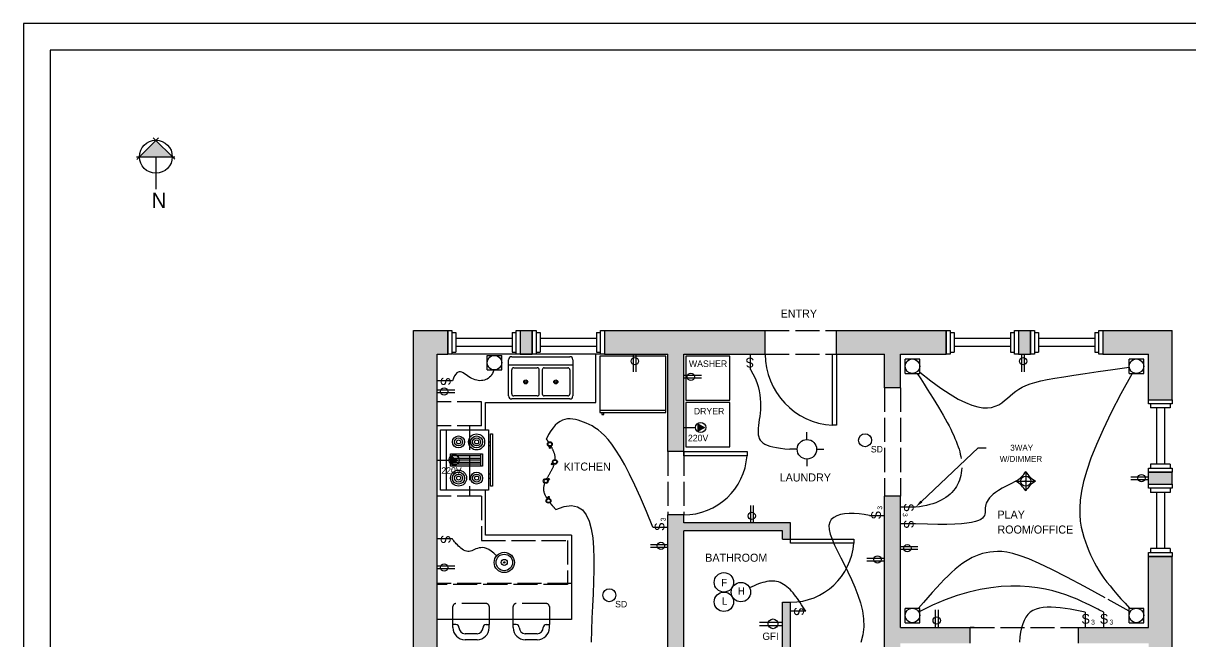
# Model space of a CAD drawing. Extents: x 4717 to 7702, y 2182 to 2878.
# Drawn here: x 6784 to 7365, y 2486 to 2794 of the extents above; entities that cross this region are included whole.
import ezdxf

# ---------------------------------------------------------------- set-up
doc = ezdxf.new("R2010")
doc.units = 0
doc.linetypes.add('ACAD_ISO02W100', pattern=[15, 12, -3])
doc.layers.get('0').update_dxf_attribs({"linetype": 'CONTINUOUS'})
for name, color, linetype in [('APPLIANCE', 252, 'CONTINUOUS'), ('DOOR_AND_WINDOW', 251, 'CONTINUOUS'), ('ELECTRICAL', 251, 'CONTINUOUS'), ('FIXTURES', 251, 'CONTINUOUS'), ('HATCH', 8, 'CONTINUOUS'), ('HIDDEN', 7, 'ACAD_ISO02W100'), ('TEXT', 7, 'CONTINUOUS'), ('TEXT_AND_DIM', 7, 'CONTINUOUS'), ('WALL', 7, 'CONTINUOUS')]:
    doc.layers.add(name, color=color, linetype=linetype)

# ---------------------------------------------------------------- blocks, each defined once
blk = doc.blocks.new('*U83')
at = {"layer": 'HATCH', "color": 9, "linetype": 'CONTINUOUS'}
for points in [[(6978.33, 2378.88), (6978.33, 2641.33), (6990.14, 2378.88)], [(6990.14, 2378.88), (6978.33, 2641.33), (6990.14, 2641.33)], [(6990.14, 2629.52), (6990.14, 2641.33), (6995.49, 2629.52)], [(6995.49, 2629.52), (6990.14, 2641.33), (6995.49, 2641.33)], [(7031.49, 2629.52), (7031.49, 2641.33), (7032.14, 2629.52)], [(7032.14, 2629.52), (7031.49, 2641.33), (7032.14, 2641.33)], [(7032.14, 2629.52), (7032.14, 2641.33), (7037.49, 2629.52)], [(7037.49, 2629.52), (7032.14, 2641.33), (7037.49, 2641.33)], [(7073.49, 2629.52), (7073.49, 2641.33), (7105.1, 2629.52)], [(7105.1, 2629.52), (7073.49, 2641.33), (7105.1, 2641.33)], [(7105.1, 2580.96), (7105.1, 2641.33), (7112.98, 2580.96)], [(7112.98, 2580.96), (7105.1, 2641.33), (7112.98, 2641.33)], [(7112.98, 2629.52), (7112.98, 2641.33), (7145.26, 2629.52)], [(7145.26, 2629.52), (7112.98, 2641.33), (7145.26, 2641.33)], [(7145.26, 2629.52), (7145.26, 2641.33), (7153.55, 2629.52)], [(7153.55, 2629.52), (7145.26, 2641.33), (7153.55, 2641.33)], [(7188.98, 2629.52), (7188.98, 2641.33), (7212.98, 2629.52)], [(7212.98, 2629.52), (7188.98, 2641.33), (7212.98, 2641.33)], [(7212.98, 2612.82), (7212.98, 2641.33), (7220.85, 2612.82)], [(7220.85, 2612.82), (7212.98, 2641.33), (7220.85, 2641.33)], [(7220.85, 2629.52), (7220.85, 2641.33), (7243.66, 2629.52)], [(7243.66, 2629.52), (7220.85, 2641.33), (7243.66, 2641.33)], [(7279.66, 2629.52), (7279.66, 2641.33), (7285.66, 2629.52)], [(7285.66, 2629.52), (7279.66, 2641.33), (7285.66, 2641.33)], [(7321.66, 2629.52), (7321.66, 2641.33), (7338.47, 2629.52)], [(7338.47, 2629.52), (7321.66, 2641.33), (7338.47, 2641.33)], [(7338.47, 2629.52), (7338.47, 2641.33), (7344.47, 2629.52)], [(7344.47, 2629.52), (7338.47, 2641.33), (7344.47, 2641.33)], [(7344.47, 2606.71), (7344.47, 2641.33), (7356.29, 2606.71)], [(7356.29, 2606.71), (7344.47, 2641.33), (7356.29, 2641.33)], [(7344.47, 2564.71), (7344.47, 2570.71), (7356.29, 2564.71)], [(7356.29, 2564.71), (7344.47, 2570.71), (7356.29, 2570.71)], [(7212.98, 2382.67), (7212.98, 2558.82), (7220.85, 2382.67)], [(7220.85, 2382.67), (7212.98, 2558.82), (7220.85, 2558.82)], [(7105.1, 2382.67), (7105.1, 2549.47), (7112.98, 2382.67)], [(7112.98, 2382.67), (7105.1, 2549.47), (7112.98, 2549.47)], [(7112.98, 2541.47), (7112.98, 2545.47), (7145.26, 2541.47)], [(7145.26, 2541.47), (7112.98, 2545.47), (7145.26, 2545.47)], [(7145.26, 2541.47), (7145.26, 2545.47), (7153.55, 2541.47)], [(7153.55, 2541.47), (7145.26, 2545.47), (7153.55, 2545.47)], [(7153.55, 2541.47), (7153.55, 2545.47), (7162.13, 2541.47)], [(7162.13, 2541.47), (7153.55, 2545.47), (7162.13, 2545.47)], [(7162.13, 2537.47), (7162.13, 2545.47), (7166.13, 2537.47)], [(7166.13, 2537.47), (7162.13, 2545.47), (7166.13, 2545.47)], [(7344.47, 2336.88), (7344.47, 2528.71), (7356.29, 2336.88)], [(7356.29, 2336.88), (7344.47, 2528.71), (7356.29, 2528.71)], [(7162.13, 2476.18), (7162.13, 2505.97), (7166.13, 2476.18)], [(7166.13, 2476.18), (7162.13, 2505.97), (7166.13, 2505.97)], [(7220.85, 2485.54), (7220.85, 2493.42), (7243.66, 2485.54)], [(7243.66, 2485.54), (7220.85, 2493.42), (7243.66, 2493.42)], [(7243.66, 2485.54), (7243.66, 2493.42), (7255.7, 2485.54)], [(7255.7, 2485.54), (7243.66, 2493.42), (7255.7, 2493.42)], [(7309.63, 2485.54), (7309.63, 2493.42), (7321.66, 2485.54)], [(7321.66, 2485.54), (7309.63, 2493.42), (7321.66, 2493.42)], [(7321.66, 2485.54), (7321.66, 2493.42), (7338.47, 2485.54)], [(7338.47, 2485.54), (7321.66, 2493.42), (7338.47, 2493.42)], [(7338.47, 2485.54), (7338.47, 2493.42), (7344.47, 2485.54)], [(7344.47, 2485.54), (7338.47, 2493.42), (7344.47, 2493.42)], [(7112.98, 2476.18), (7112.98, 2480.18), (7145.26, 2476.18)], [(7145.26, 2476.18), (7112.98, 2480.18), (7145.26, 2480.18)], [(7145.26, 2476.18), (7145.26, 2480.18), (7153.55, 2476.18)], [(7153.55, 2476.18), (7145.26, 2480.18), (7153.55, 2480.18)], [(7153.55, 2476.18), (7153.55, 2480.18), (7162.13, 2476.18)], [(7162.13, 2476.18), (7153.55, 2480.18), (7162.13, 2480.18)], [(6978.33, 2336.88), (6978.33, 2342.88), (6990.14, 2336.88)], [(6990.14, 2336.88), (6978.33, 2342.88), (6990.14, 2342.88)], [(7105.1, 2283.07), (7105.1, 2310.63), (7112.98, 2283.07)], [(7112.98, 2283.07), (7105.1, 2310.63), (7112.98, 2310.63)], [(7212.98, 2283.07), (7212.98, 2310.63), (7220.85, 2283.07)], [(7220.85, 2283.07), (7212.98, 2310.63), (7220.85, 2310.63)], [(6978.33, 2283.07), (6978.33, 2300.88), (6990.14, 2283.07)], [(6990.14, 2283.07), (6978.33, 2300.88), (6990.14, 2300.88)], [(7344.47, 2283.07), (7344.47, 2300.88), (7356.29, 2283.07)], [(7356.29, 2283.07), (7344.47, 2300.88), (7356.29, 2300.88)], [(6990.14, 2283.07), (6990.14, 2294.88), (6995.49, 2283.07)], [(6995.49, 2283.07), (6990.14, 2294.88), (6995.49, 2294.88)], [(6995.49, 2283.07), (6995.49, 2294.88), (6996.14, 2283.07)], [(6996.14, 2283.07), (6995.49, 2294.88), (6996.14, 2294.88)], [(7032.14, 2283.07), (7032.14, 2294.88), (7037.49, 2283.07)], [(7037.49, 2283.07), (7032.14, 2294.88), (7037.49, 2294.88)], [(7037.49, 2283.07), (7037.49, 2294.88), (7073.49, 2283.07)], [(7073.49, 2283.07), (7037.49, 2294.88), (7073.49, 2294.88)], [(7073.49, 2283.07), (7073.49, 2294.88), (7105.1, 2283.07)], [(7105.1, 2283.07), (7073.49, 2294.88), (7105.1, 2294.88)], [(7112.98, 2283.07), (7112.98, 2294.88), (7145.26, 2283.07)], [(7145.26, 2283.07), (7112.98, 2294.88), (7145.26, 2294.88)], [(7180.7, 2283.07), (7180.7, 2294.88), (7188.98, 2283.07)], [(7188.98, 2283.07), (7180.7, 2294.88), (7188.98, 2294.88)], [(7188.98, 2283.07), (7188.98, 2294.88), (7212.98, 2283.07)], [(7212.98, 2283.07), (7188.98, 2294.88), (7212.98, 2294.88)], [(7220.85, 2283.07), (7220.85, 2294.88), (7243.66, 2283.07)], [(7243.66, 2283.07), (7220.85, 2294.88), (7243.66, 2294.88)], [(7243.66, 2283.07), (7243.66, 2294.88), (7255.7, 2283.07)], [(7255.7, 2283.07), (7243.66, 2294.88), (7255.7, 2294.88)], [(7255.7, 2283.07), (7255.7, 2294.88), (7260.47, 2283.07)], [(7260.47, 2283.07), (7255.7, 2294.88), (7260.47, 2294.88)], [(7296.47, 2283.07), (7296.47, 2294.88), (7302.47, 2283.07)], [(7302.47, 2283.07), (7296.47, 2294.88), (7302.47, 2294.88)], [(7338.47, 2283.07), (7338.47, 2294.88), (7344.47, 2283.07)], [(7344.47, 2283.07), (7338.47, 2294.88), (7344.47, 2294.88)]]:
    blk.add_solid(points, dxfattribs=at)
blk = doc.blocks.new('*X84')
at = {"layer": 'TEXT_AND_DIM', "linetype": 'CONTINUOUS'}
for s, p in [('PLAY', (7269.21, 2547.62)), ('ROOM/OFFICE', (7269.21, 2540.19))]:
    blk.add_text(s, height=4, dxfattribs=at).set_placement(p)
blk = doc.blocks.new('*U85')
at = {"layer": 'TEXT_AND_DIM', "linetype": 'CONTINUOUS'}
for points in [[(6850, 2727.83), (6841.8, 2727.83), (6850, 2736.03)], [(6850, 2727.83), (6850, 2736.03), (6858.19, 2727.83)]]:
    blk.add_solid(points, dxfattribs=at)
blk = doc.blocks.new('*U94')
at = {"layer": 'TEXT', "linetype": 'CONTINUOUS'}
blk.add_solid([(7120.2, 2591.38), (7120.2, 2594.62), (7123.34, 2593)], dxfattribs=at)
blk = doc.blocks.new('*U95')
at = {"layer": 'TEXT', "linetype": 'CONTINUOUS'}
blk.add_solid([(6997.37, 2575.19), (6997.37, 2578.43), (7000.51, 2576.81)], dxfattribs=at)
blk = doc.blocks.new('*X140')
at = {"layer": 'TEXT_AND_DIM', "linetype": 'CONTINUOUS'}
for s, p in [('3WAY', (7275.62, 2581.44)), ('W/DIMMER', (7270.33, 2575.86))]:
    blk.add_text(s, height=3, dxfattribs=at).set_placement(p)
blk = doc.blocks.new('*X96')
at = {"layer": 'TEXT_AND_DIM', "linetype": 'BYBLOCK'}
for p, q in [((7231.32, 2556.11), (7259.55, 2582.9)), ((7259.55, 2582.9), (7263.55, 2582.9))]:
    blk.add_line(p, q, dxfattribs=at)
at = {"layer": 'TEXT_AND_DIM'}
blk.add_solid([(7231.78, 2555.62), (7228.42, 2553.35), (7230.87, 2556.59)], dxfattribs=at)
blk.add_blockref('*X140', (0, 0), dxfattribs=at)

msp = doc.modelspace()

# ---------------------------------------------------------------- linework, layer by layer
for p, q in [((7701.624, 2794.246), (6783.991, 2794.246)), ((6783.991, 2794.246), (6783.991, 2182.491)), ((7688.325, 2780.947), (6797.29, 2780.947)), ((6797.29, 2780.947), (6797.29, 2195.79))]:
    msp.add_line(p, q)
at = {"layer": 'APPLIANCE'}
for p, q in [((7025.742, 2624.23), (7057.742, 2624.23)), ((7040.992, 2609.73), (7040.992, 2621.73)), ((7042.492, 2621.73), (7042.492, 2609.73)), ((7104.105, 2601.524), (7071.105, 2601.524)), ((7072.105, 2600.524), (7072.105, 2599.524)), ((7072.105, 2599.524), (7073.105, 2599.524)), ((7073.105, 2599.524), (7073.105, 2600.524)), ((6994.773, 2561.811), (6994.773, 2591.811)), ((7174.307, 2586.995), (7174.307, 2590.601)), ((7015.773, 2585.811), (7016.773, 2585.811)), ((7016.773, 2583.811), (7015.773, 2583.811)), ((7169.462, 2582.15), (7165.855, 2582.15)), ((7179.152, 2582.15), (7182.758, 2582.15)), ((6997.773, 2573.811), (6997.773, 2579.811)), ((7011.773, 2578.811), (6997.773, 2578.811)), ((6997.773, 2577.811), (7011.773, 2577.811)), ((7011.773, 2576.811), (6997.773, 2576.811)), ((7011.773, 2579.811), (7011.773, 2573.811)), ((7174.307, 2577.305), (7174.307, 2573.699)), ((6997.773, 2575.811), (7011.773, 2575.811)), ((7011.773, 2574.811), (6997.773, 2574.811)), ((7016.773, 2569.811), (7015.773, 2569.811)), ((7015.773, 2567.811), (7016.773, 2567.811))]:
    msp.add_line(p, q, dxfattribs=at)
for points in [[(7104.105, 2600.524), (7104.105, 2628.524), (7071.105, 2628.524), (7071.105, 2600.524)], [(7113.928, 2628.558), (7113.928, 2606.558), (7135.928, 2606.558), (7135.928, 2628.558)], [(7113.928, 2605.433), (7113.928, 2583.433), (7135.928, 2583.433), (7135.928, 2605.433)], [(7015.773, 2561.811), (6991.773, 2561.811), (6991.773, 2591.811), (7015.773, 2591.811)], [(7017.773, 2563.811), (7016.773, 2563.811), (7016.773, 2589.811), (7017.773, 2589.811)], [(7012.773, 2573.811), (6996.773, 2573.811), (6996.773, 2579.811), (7012.773, 2579.811)]]:
    msp.add_lwpolyline(points, close=True, dxfattribs=at)
for points in [[(7025.742, 2608.73), (7025.742, 2626.73)], [(7027.242, 2628.23), (7056.242, 2628.23)], [(7028.242, 2622.73), (7039.992, 2622.73)], [(7043.492, 2622.73), (7055.242, 2622.73)], [(7057.742, 2626.73), (7057.742, 2608.73)], [(7027.242, 2609.73), (7027.242, 2621.73)], [(7056.242, 2621.73), (7056.242, 2609.73)], [(7056.242, 2607.23), (7027.242, 2607.23)], [(7039.992, 2608.73), (7028.242, 2608.73)], [(7055.242, 2608.73), (7043.492, 2608.73)]]:
    msp.add_lwpolyline(points, dxfattribs=at)
for centre, radius in [((7034.242, 2615.73), 1), ((7049.242, 2615.73), 1), ((7034.242, 2615.73), 0.5), ((7049.242, 2615.73), 0.5), ((7000.773, 2585.811), 3), ((7000.773, 2585.811), 2), ((7009.773, 2585.811), 4), ((7009.773, 2585.811), 3), ((7009.773, 2585.811), 2), ((7000.773, 2585.811), 1), ((7009.773, 2585.811), 1), ((7000.773, 2567.811), 4), ((7000.773, 2567.811), 3), ((7009.773, 2567.811), 3), ((7000.773, 2567.811), 2), ((7000.773, 2567.811), 1), ((7009.773, 2567.811), 2), ((7009.773, 2567.811), 1), ((7283.302, 2566.248), 2.542), ((7283.302, 2566.248), 0.354)]:
    msp.add_circle(centre, radius, dxfattribs=at)
for centre, radius, start, end in [((7027.242, 2626.73), 1.5, 90, 180), ((7028.242, 2621.73), 1, 90, 180), ((7039.992, 2621.73), 1, 0, 90), ((7043.492, 2621.73), 1, 90, 180), ((7055.242, 2621.73), 1, 0, 90), ((7056.242, 2626.73), 1.5, 0, 90), ((7027.242, 2608.73), 1.5, 180, 270), ((7028.242, 2609.73), 1, 180, 270), ((7039.992, 2609.73), 1, 270, 0), ((7043.492, 2609.73), 1, 180, 270), ((7055.242, 2609.73), 1, 270, 0), ((7056.242, 2608.73), 1.5, 270, 0)]:
    msp.add_arc(centre, radius, start, end, dxfattribs=at)
at = {"layer": 'DOOR_AND_WINDOW'}
for p, q in [((6995.489, 2629.524), (6995.489, 2641.335)), ((6995.489, 2641.335), (6997.489, 2641.335)), ((6997.489, 2641.335), (6997.489, 2629.524)), ((6997.489, 2640.335), (6999.489, 2640.335)), ((6999.489, 2640.335), (6999.489, 2630.524)), ((7027.489, 2640.335), (7029.489, 2640.335)), ((7027.489, 2640.335), (7027.489, 2630.524)), ((7029.489, 2629.524), (7029.489, 2641.335)), ((7029.489, 2641.335), (7031.489, 2641.335)), ((7031.489, 2641.335), (7031.489, 2629.524)), ((7037.489, 2629.524), (7037.489, 2641.335)), ((7037.489, 2641.335), (7039.489, 2641.335)), ((7039.489, 2641.335), (7039.489, 2629.524)), ((7039.489, 2640.335), (7041.489, 2640.335)), ((7041.489, 2640.335), (7041.489, 2630.524)), ((7069.489, 2640.335), (7071.489, 2640.335)), ((7069.489, 2640.335), (7069.489, 2630.524)), ((7071.489, 2629.524), (7071.489, 2641.335)), ((7071.489, 2641.335), (7073.489, 2641.335)), ((7073.489, 2641.335), (7073.489, 2629.524)), ((7243.664, 2629.524), (7243.664, 2641.335)), ((7243.664, 2641.335), (7245.664, 2641.335)), ((7243.664, 2629.524), (7243.664, 2641.335)), ((7243.664, 2641.335), (7245.664, 2641.335)), ((7245.664, 2641.335), (7245.664, 2629.524)), ((7245.664, 2641.335), (7245.664, 2629.524)), ((7245.664, 2640.335), (7247.664, 2640.335)), ((7245.664, 2640.335), (7247.664, 2640.335)), ((7247.664, 2640.335), (7247.664, 2630.524)), ((7247.664, 2640.335), (7247.664, 2630.524)), ((7275.664, 2640.335), (7277.664, 2640.335)), ((7275.664, 2640.335), (7275.664, 2630.524)), ((7275.664, 2640.335), (7277.664, 2640.335)), ((7275.664, 2640.335), (7275.664, 2630.524)), ((7277.664, 2629.524), (7277.664, 2641.335)), ((7277.664, 2641.335), (7279.664, 2641.335)), ((7277.664, 2629.524), (7277.664, 2641.335)), ((7277.664, 2641.335), (7279.664, 2641.335)), ((7279.664, 2641.335), (7279.664, 2629.524)), ((7279.664, 2641.335), (7279.664, 2629.524)), ((7285.664, 2629.524), (7285.664, 2641.335)), ((7285.664, 2641.335), (7287.664, 2641.335)), ((7287.664, 2641.335), (7287.664, 2629.524)), ((7287.664, 2640.335), (7289.664, 2640.335)), ((7289.664, 2640.335), (7289.664, 2630.524)), ((7317.664, 2640.335), (7319.664, 2640.335)), ((7317.664, 2640.335), (7317.664, 2630.524)), ((7319.664, 2629.524), (7319.664, 2641.335)), ((7319.664, 2641.335), (7321.664, 2641.335)), ((7321.664, 2641.335), (7321.664, 2629.524)), ((6999.489, 2637.429), (7027.489, 2637.429)), ((7041.489, 2637.429), (7069.489, 2637.429)), ((7247.664, 2637.429), (7275.664, 2637.429)), ((7247.664, 2637.429), (7275.664, 2637.429)), ((7289.664, 2637.429), (7317.664, 2637.429)), ((6997.489, 2629.524), (6995.489, 2629.524)), ((6997.489, 2630.524), (6999.489, 2630.524)), ((6999.489, 2633.429), (7027.489, 2633.429)), ((7027.489, 2630.524), (7029.489, 2630.524)), ((7031.489, 2629.524), (7029.489, 2629.524)), ((7039.489, 2629.524), (7037.489, 2629.524)), ((7039.489, 2630.524), (7041.489, 2630.524)), ((7041.489, 2633.429), (7069.489, 2633.429)), ((7069.489, 2630.524), (7071.489, 2630.524)), ((7073.489, 2629.524), (7071.489, 2629.524)), ((7186.979, 2594.091), (7186.979, 2629.524)), ((7186.979, 2629.524), (7188.979, 2629.524)), ((7188.979, 2629.524), (7188.979, 2594.091)), ((7245.664, 2629.524), (7243.664, 2629.524)), ((7245.664, 2629.524), (7243.664, 2629.524)), ((7245.664, 2630.524), (7247.664, 2630.524)), ((7245.664, 2630.524), (7247.664, 2630.524)), ((7247.664, 2633.429), (7275.664, 2633.429)), ((7247.664, 2633.429), (7275.664, 2633.429)), ((7275.664, 2630.524), (7277.664, 2630.524)), ((7275.664, 2630.524), (7277.664, 2630.524)), ((7279.664, 2629.524), (7277.664, 2629.524)), ((7279.664, 2629.524), (7277.664, 2629.524)), ((7287.664, 2629.524), (7285.664, 2629.524)), ((7287.664, 2630.524), (7289.664, 2630.524)), ((7289.664, 2633.429), (7317.664, 2633.429)), ((7317.664, 2630.524), (7319.664, 2630.524)), ((7321.664, 2629.524), (7319.664, 2629.524)), ((7344.475, 2606.713), (7356.286, 2606.713)), ((7344.475, 2604.713), (7344.475, 2606.713)), ((7356.286, 2606.713), (7356.286, 2604.713)), ((7356.286, 2604.713), (7344.475, 2604.713)), ((7345.475, 2604.713), (7345.475, 2602.713)), ((7355.286, 2602.713), (7345.475, 2602.713)), ((7348.38, 2602.713), (7348.38, 2574.713)), ((7352.38, 2602.713), (7352.38, 2574.713)), ((7355.286, 2604.713), (7355.286, 2602.713)), ((7188.979, 2594.091), (7186.979, 2594.091)), ((7112.979, 2580.965), (7144.475, 2580.965)), ((7112.979, 2578.965), (7112.979, 2580.965)), ((7144.475, 2578.965), (7112.979, 2578.965)), ((7144.475, 2580.965), (7144.475, 2578.965)), ((7344.475, 2572.713), (7356.286, 2572.713)), ((7344.475, 2570.713), (7344.475, 2572.713)), ((7356.286, 2570.713), (7344.475, 2570.713)), ((7345.475, 2574.713), (7345.475, 2572.713)), ((7355.286, 2574.713), (7345.475, 2574.713)), ((7355.286, 2574.713), (7355.286, 2572.713)), ((7356.286, 2572.713), (7356.286, 2570.713)), ((7344.475, 2564.713), (7356.286, 2564.713)), ((7344.475, 2562.713), (7344.475, 2564.713)), ((7356.286, 2564.713), (7356.286, 2562.713)), ((7356.286, 2562.713), (7344.475, 2562.713)), ((7345.475, 2562.713), (7345.475, 2560.713)), ((7355.286, 2560.713), (7345.475, 2560.713)), ((7348.38, 2560.713), (7348.38, 2532.713)), ((7352.38, 2560.713), (7352.38, 2532.713)), ((7355.286, 2562.713), (7355.286, 2560.713)), ((7166.128, 2537.469), (7197.624, 2537.469)), ((7166.128, 2535.469), (7166.128, 2537.469)), ((7197.624, 2535.469), (7166.128, 2535.469)), ((7197.624, 2537.469), (7197.624, 2535.469)), ((7344.475, 2530.713), (7356.286, 2530.713)), ((7344.475, 2528.713), (7344.475, 2530.713)), ((7345.475, 2532.713), (7345.475, 2530.713)), ((7355.286, 2532.713), (7345.475, 2532.713)), ((7355.286, 2532.713), (7355.286, 2530.713)), ((7356.286, 2530.713), (7356.286, 2528.713)), ((7356.286, 2528.713), (7344.475, 2528.713)), ((7257.695, 2493.417), (7255.695, 2493.417)), ((7307.619, 2493.417), (7309.619, 2493.417))]:
    msp.add_line(p, q, dxfattribs=at)
for centre, radius, start, end in [((7189.085, 2629.568), 35.54, 180.071206, 266.601781), ((7112.928, 2581.086), 31.618, 270.09126, 356.152505), ((7166.082, 2537.586), 31.614, 270.084216, 356.159549)]:
    msp.add_arc(centre, radius, start, end, dxfattribs=at)
at = {"layer": 'ELECTRICAL'}
for p, q in [((7045.947, 2583.526), (7045.947, 2582.853)), ((7046.572, 2583.526), (7046.572, 2582.853)), ((7047.68, 2575.38), (7047.151, 2574.965)), ((7048.066, 2574.888), (7047.536, 2574.473)), ((7283.302, 2571.107), (7283.302, 2561.389)), ((7045.023, 2567.234), (7045.589, 2567.597)), ((7045.361, 2566.708), (7045.927, 2567.072)), ((7278.443, 2566.248), (7288.161, 2566.248)), ((7045.306, 2557.692), (7045.306, 2558.365)), ((7045.931, 2557.692), (7045.931, 2558.365))]:
    msp.add_line(p, q, dxfattribs=at)
at = {"layer": 'ELECTRICAL', "linetype": 'ACAD_ISO02W100'}
for points in [[(7230.486, 2620.539), (7236.046, 2616.193), (7241.069, 2612.551), (7245.591, 2609.563), (7249.65, 2607.184), (7253.282, 2605.365), (7256.524, 2604.06), (7259.412, 2603.219), (7261.984, 2602.797), (7264.275, 2602.745), (7266.323, 2603.016), (7268.165, 2603.563), (7269.836, 2604.337), (7271.374, 2605.293), (7272.815, 2606.381), (7274.197, 2607.555), (7275.555, 2608.767), (7276.926, 2609.969), (7278.348, 2611.115), (7279.858, 2612.16), (7281.508, 2613.098), (7283.362, 2613.949), (7285.48, 2614.731), (7287.925, 2615.464), (7290.758, 2616.167), (7294.043, 2616.859), (7297.841, 2617.56), (7302.214, 2618.288), (7307.224, 2619.063), (7312.933, 2619.904), (7319.403, 2620.83), (7326.697, 2621.86), (7334.877, 2623.014)], [(7018.316, 2621.658), (7018.037, 2620.769), (7017.686, 2619.962), (7017.269, 2619.237), (7016.791, 2618.594), (7016.257, 2618.031), (7015.674, 2617.549), (7015.045, 2617.146), (7014.376, 2616.823), (7013.674, 2616.577), (7012.943, 2616.41), (7012.189, 2616.32), (7011.416, 2616.307), (7010.631, 2616.37), (7009.839, 2616.508), (7009.046, 2616.722), (7008.255, 2617.009), (7007.474, 2617.371), (7006.707, 2617.804), (7005.956, 2618.288), (7005.22, 2618.795), (7004.501, 2619.296), (7003.798, 2619.762), (7003.112, 2620.164), (7002.443, 2620.473), (7001.79, 2620.661), (7001.155, 2620.7), (7000.537, 2620.559), (6999.937, 2620.211), (6999.354, 2619.626), (6998.789, 2618.776), (6998.243, 2617.632), (6997.714, 2616.166)], [(7146.139, 2621.953), (7147.439, 2619.75), (7148.51, 2617.58), (7149.371, 2615.447), (7150.04, 2613.355), (7150.537, 2611.308), (7150.881, 2609.309), (7151.091, 2607.361), (7151.186, 2605.469), (7151.185, 2603.635), (7151.107, 2601.864), (7150.971, 2600.158), (7150.796, 2598.522), (7150.602, 2596.959), (7150.407, 2595.472), (7150.231, 2594.065), (7150.092, 2592.742), (7150.009, 2591.505), (7150.002, 2590.36), (7150.09, 2589.308), (7150.287, 2588.348), (7150.607, 2587.476), (7151.061, 2586.685), (7151.664, 2585.971), (7152.428, 2585.328), (7153.365, 2584.752), (7154.488, 2584.238), (7155.811, 2583.779), (7157.345, 2583.372), (7159.104, 2583.01), (7161.1, 2582.689), (7163.346, 2582.404), (7165.855, 2582.15)], [(7229.243, 2619.89), (7230.998, 2617.198), (7232.669, 2614.611), (7234.258, 2612.125), (7235.766, 2609.737), (7237.194, 2607.444), (7238.544, 2605.243), (7239.818, 2603.129), (7241.016, 2601.101), (7242.141, 2599.154), (7243.193, 2597.285), (7244.175, 2595.491), (7245.088, 2593.768), (7245.933, 2592.114), (7246.711, 2590.525), (7247.424, 2588.998), (7248.074, 2587.529), (7248.662, 2586.115), (7249.19, 2584.752), (7249.658, 2583.439), (7250.069, 2582.17), (7250.424, 2580.943), (7250.723, 2579.755), (7250.97, 2578.601), (7251.165, 2577.48)], [(7336.383, 2619.89), (7330.73, 2609.711), (7325.904, 2600.461), (7321.846, 2592.082), (7318.501, 2584.516), (7315.811, 2577.705), (7313.718, 2571.59), (7312.165, 2566.115), (7311.096, 2561.22), (7310.453, 2556.849), (7310.178, 2552.942), (7310.215, 2549.442), (7310.506, 2546.291), (7310.995, 2543.432), (7311.623, 2540.805), (7312.334, 2538.353), (7313.082, 2536.026), (7313.864, 2533.801), (7314.688, 2531.666), (7315.562, 2529.605), (7316.493, 2527.604), (7317.49, 2525.649), (7318.56, 2523.725), (7319.712, 2521.818), (7320.952, 2519.914), (7322.289, 2517.998), (7323.731, 2516.055), (7325.286, 2514.073), (7326.961, 2512.035), (7328.764, 2509.929), (7330.703, 2507.739), (7332.786, 2505.451), (7335.021, 2503.051)], [(7097.534, 2543.385), (7094.338, 2551.232), (7091.355, 2558.195), (7088.571, 2564.332), (7085.973, 2569.701), (7083.548, 2574.358), (7081.282, 2578.361), (7079.161, 2581.769), (7077.173, 2584.637), (7075.303, 2587.025), (7073.54, 2588.988), (7071.868, 2590.585), (7070.276, 2591.873), (7068.749, 2592.91), (7067.274, 2593.753), (7065.838, 2594.459), (7064.427, 2595.086), (7063.034, 2595.664), (7061.657, 2596.181), (7060.298, 2596.62), (7058.958, 2596.962), (7057.636, 2597.192), (7056.335, 2597.291), (7055.054, 2597.242), (7053.795, 2597.029), (7052.557, 2596.633), (7051.342, 2596.037), (7050.151, 2595.225), (7048.984, 2594.178), (7047.842, 2592.88), (7046.726, 2591.313), (7045.635, 2589.461), (7044.573, 2587.305)], [(7251.444, 2572.848), (7251.361, 2571.584), (7251.207, 2570.347), (7250.981, 2569.137), (7250.682, 2567.957), (7250.31, 2566.809), (7249.864, 2565.693), (7249.343, 2564.613), (7248.748, 2563.57), (7248.076, 2562.565), (7247.327, 2561.6), (7246.502, 2560.678), (7245.598, 2559.8), (7244.615, 2558.968), (7243.554, 2558.183), (7242.412, 2557.448), (7241.189, 2556.763), (7239.886, 2556.132), (7238.5, 2555.556), (7237.031, 2555.037), (7235.479, 2554.575), (7233.843, 2554.174), (7232.122, 2553.836), (7230.316, 2553.56), (7228.423, 2553.351)], [(7278.443, 2566.248), (7275.817, 2565.024), (7273.509, 2563.862), (7271.499, 2562.755), (7269.766, 2561.701), (7268.289, 2560.693), (7267.049, 2559.728), (7266.023, 2558.802), (7265.193, 2557.909), (7264.537, 2557.045), (7264.036, 2556.205), (7263.667, 2555.386), (7263.412, 2554.583), (7263.249, 2553.79), (7263.158, 2553.005), (7263.118, 2552.221), (7263.098, 2551.439), (7263.055, 2550.667), (7262.941, 2549.911), (7262.712, 2549.178), (7262.322, 2548.476), (7261.725, 2547.811), (7260.875, 2547.192), (7259.727, 2546.624), (7258.235, 2546.116), (7256.353, 2545.675), (7254.036, 2545.307), (7251.237, 2545.02), (7247.911, 2544.822), (7244.012, 2544.719), (7239.495, 2544.718), (7234.314, 2544.827), (7228.423, 2545.053)], [(7049.246, 2552.117), (7053.472, 2553.679), (7057.046, 2554.111), (7060.019, 2553.503), (7062.44, 2551.944), (7064.362, 2549.527), (7065.834, 2546.341), (7066.907, 2542.476), (7067.632, 2538.024), (7068.061, 2533.074), (7068.242, 2527.717), (7068.228, 2522.043), (7068.069, 2516.143), (7067.816, 2510.107), (7067.519, 2504.025), (7067.229, 2497.987), (7066.989, 2492.031), (7066.832, 2486.143)], [(7205.408, 2549.143), (7202.844, 2549.597), (7200.285, 2549.93), (7197.777, 2550.122), (7195.369, 2550.152), (7193.108, 2550.001), (7191.04, 2549.649), (7189.213, 2549.076), (7187.676, 2548.261), (7186.473, 2547.185), (7185.655, 2545.828), (7185.266, 2544.169), (7185.351, 2542.191), (7185.889, 2539.9), (7186.812, 2537.322), (7188.051, 2534.484), (7189.536, 2531.413), (7191.197, 2528.135), (7192.965, 2524.677), (7194.77, 2521.064), (7196.544, 2517.325), (7198.216, 2513.485), (7199.717, 2509.571), (7200.977, 2505.609), (7201.928, 2501.626), (7202.499, 2497.649), (7202.621, 2493.704), (7202.224, 2489.817), (7201.24, 2486.016)], [(7019.758, 2529.119), (7018.357, 2530.432), (7017.06, 2531.451), (7015.859, 2532.205), (7014.745, 2532.723), (7013.711, 2533.036), (7012.749, 2533.171), (7011.852, 2533.16), (7011.011, 2533.031), (7010.218, 2532.813), (7009.466, 2532.537), (7008.747, 2532.23), (7008.053, 2531.924), (7007.376, 2531.647), (7006.709, 2531.428), (7006.042, 2531.297), (7005.37, 2531.283), (7004.688, 2531.399), (7004.003, 2531.631), (7003.321, 2531.962), (7002.648, 2532.375), (7001.992, 2532.852), (7001.359, 2533.377), (7000.755, 2533.933), (7000.186, 2534.503), (6999.66, 2535.069), (6999.183, 2535.615), (6998.762, 2536.123), (6998.402, 2536.577), (6998.111, 2536.96), (6997.895, 2537.255), (6997.761, 2537.444), (6997.714, 2537.511)], [(7334.841, 2501.495), (7322.894, 2508.23), (7312.583, 2513.885), (7303.763, 2518.549), (7296.287, 2522.317), (7290.007, 2525.278), (7284.78, 2527.526), (7280.456, 2529.151), (7276.892, 2530.246), (7273.939, 2530.903), (7271.452, 2531.213), (7269.285, 2531.268), (7267.291, 2531.16), (7265.378, 2530.943), (7263.529, 2530.619), (7261.734, 2530.185), (7259.984, 2529.638), (7258.267, 2528.975), (7256.576, 2528.193), (7254.899, 2527.289), (7253.227, 2526.259), (7251.55, 2525.102), (7249.858, 2523.813), (7248.142, 2522.391), (7246.391, 2520.831), (7244.596, 2519.131), (7242.746, 2517.287), (7240.832, 2515.298), (7238.845, 2513.159), (7236.773, 2510.868), (7234.608, 2508.422), (7232.339, 2505.817), (7229.957, 2503.051)], [(7173.699, 2501.579), (7173.016, 2502.65), (7172.332, 2503.715), (7171.645, 2504.77), (7170.954, 2505.811), (7170.258, 2506.833), (7169.556, 2507.83), (7168.845, 2508.797), (7168.126, 2509.73), (7167.396, 2510.625), (7166.654, 2511.475), (7165.899, 2512.276), (7165.13, 2513.024), (7164.345, 2513.713), (7163.543, 2514.338), (7162.723, 2514.896), (7161.883, 2515.379), (7161.022, 2515.785), (7160.139, 2516.107), (7159.232, 2516.342), (7158.301, 2516.487), (7157.348, 2516.549), (7156.374, 2516.532), (7155.38, 2516.442), (7154.368, 2516.283), (7153.339, 2516.061), (7152.295, 2515.782), (7151.237, 2515.451), (7150.166, 2515.072), (7149.083, 2514.652), (7147.991, 2514.195), (7146.891, 2513.708), (7145.784, 2513.194)], [(7322.121, 2501.057), (7322.117, 2501.059), (7322.09, 2501.073), (7322.014, 2501.111), (7321.868, 2501.185), (7321.626, 2501.307), (7321.265, 2501.488), (7320.762, 2501.742), (7320.092, 2502.079), (7319.232, 2502.512), (7318.158, 2503.053), (7316.846, 2503.713), (7315.272, 2504.505), (7313.426, 2505.42), (7311.308, 2506.426), (7308.922, 2507.489), (7306.272, 2508.575), (7303.36, 2509.65), (7300.19, 2510.681), (7296.765, 2511.632), (7293.088, 2512.471), (7289.162, 2513.163), (7284.991, 2513.675), (7280.577, 2513.972), (7275.925, 2514.02), (7271.037, 2513.786), (7265.916, 2513.236), (7260.566, 2512.335), (7254.989, 2511.05), (7249.19, 2509.347), (7243.171, 2507.191), (7236.935, 2504.55), (7230.486, 2501.388)], [(7312.966, 2501.057), (7310.418, 2501.562), (7307.886, 2502.049), (7305.386, 2502.499), (7302.933, 2502.895), (7300.544, 2503.217), (7298.234, 2503.447), (7296.019, 2503.568), (7293.915, 2503.56), (7291.938, 2503.406), (7290.103, 2503.086), (7288.427, 2502.584), (7286.925, 2501.881), (7285.597, 2500.968), (7284.435, 2499.847), (7283.429, 2498.516), (7282.57, 2496.974), (7281.848, 2495.222), (7281.255, 2493.26), (7280.781, 2491.085), (7280.416, 2488.7), (7280.151, 2486.102)]]:
    msp.add_lwpolyline(points, dxfattribs=at)
at = {"layer": 'ELECTRICAL'}
for points in [[(7045.613, 2585.72), (7045.57, 2585.786), (7045.527, 2585.852), (7045.485, 2585.919), (7045.442, 2585.985), (7045.399, 2586.051), (7045.356, 2586.117), (7045.313, 2586.183), (7045.269, 2586.249), (7045.226, 2586.315), (7045.183, 2586.381), (7045.139, 2586.447), (7045.096, 2586.513), (7045.053, 2586.579), (7045.009, 2586.645), (7044.966, 2586.711), (7044.922, 2586.777), (7044.878, 2586.843), (7044.835, 2586.909), (7044.791, 2586.975), (7044.747, 2587.041), (7044.704, 2587.107), (7044.66, 2587.173), (7044.616, 2587.239), (7044.573, 2587.305)], [(7048.942, 2577.058), (7048.948, 2577.335), (7048.944, 2577.611), (7048.93, 2577.886), (7048.907, 2578.162), (7048.875, 2578.438), (7048.834, 2578.713), (7048.784, 2578.989), (7048.725, 2579.264), (7048.659, 2579.539), (7048.585, 2579.814), (7048.503, 2580.089), (7048.414, 2580.364), (7048.318, 2580.639), (7048.215, 2580.913), (7048.106, 2581.188), (7047.991, 2581.462), (7047.87, 2581.737), (7047.743, 2582.011), (7047.611, 2582.285), (7047.473, 2582.559), (7047.331, 2582.833), (7047.185, 2583.108), (7047.034, 2583.382), (7046.879, 2583.655)], [(7044.738, 2567.427), (7044.896, 2567.727), (7045.058, 2568.027), (7045.223, 2568.328), (7045.392, 2568.629), (7045.562, 2568.93), (7045.735, 2569.231), (7045.908, 2569.533), (7046.082, 2569.835), (7046.256, 2570.137), (7046.43, 2570.44), (7046.602, 2570.742), (7046.773, 2571.045), (7046.941, 2571.348), (7047.107, 2571.651), (7047.269, 2571.955), (7047.427, 2572.258), (7047.581, 2572.561), (7047.729, 2572.865), (7047.872, 2573.168), (7048.008, 2573.472), (7048.138, 2573.776), (7048.26, 2574.079), (7048.374, 2574.383), (7048.479, 2574.687)], [(7044.943, 2557.527), (7044.797, 2557.762), (7044.657, 2557.997), (7044.522, 2558.232), (7044.393, 2558.468), (7044.269, 2558.704), (7044.151, 2558.94), (7044.039, 2559.177), (7043.934, 2559.414), (7043.835, 2559.651), (7043.742, 2559.889), (7043.657, 2560.127), (7043.579, 2560.365), (7043.508, 2560.603), (7043.445, 2560.842), (7043.389, 2561.082), (7043.342, 2561.322), (7043.303, 2561.562), (7043.272, 2561.802), (7043.249, 2562.043), (7043.236, 2562.285), (7043.232, 2562.527), (7043.236, 2562.769), (7043.251, 2563.012), (7043.274, 2563.255), (7043.306, 2563.499), (7043.347, 2563.743), (7043.396, 2563.988), (7043.452, 2564.233), (7043.517, 2564.478), (7043.588, 2564.724), (7043.666, 2564.97), (7043.751, 2565.217)], [(7049.246, 2552.117), (7049.12, 2552.26), (7048.995, 2552.403), (7048.869, 2552.546), (7048.744, 2552.689), (7048.619, 2552.832), (7048.494, 2552.974), (7048.369, 2553.117), (7048.245, 2553.26), (7048.121, 2553.403), (7047.998, 2553.546), (7047.875, 2553.689), (7047.752, 2553.832), (7047.63, 2553.975), (7047.509, 2554.118), (7047.389, 2554.261), (7047.269, 2554.404), (7047.15, 2554.547), (7047.032, 2554.691), (7046.914, 2554.834), (7046.798, 2554.977), (7046.683, 2555.121), (7046.568, 2555.264), (7046.455, 2555.407), (7046.343, 2555.551)]]:
    msp.add_lwpolyline(points, dxfattribs=at)
for centre, radius in [((7046.26, 2584.696), 1.211), ((7046.26, 2584.696), 0.906), ((7046.26, 2582.853), 0.312), ((7048.794, 2575.856), 1.211), ((7048.794, 2575.856), 0.906), ((7047.344, 2574.719), 0.312), ((7044.207, 2566.339), 1.211), ((7044.207, 2566.339), 0.906), ((7045.758, 2567.335), 0.312), ((7045.618, 2558.365), 0.312), ((7045.618, 2556.522), 1.211), ((7045.618, 2556.522), 0.906), ((7023.554, 2525.811), 5.036), ((7023.554, 2525.811), 4.106), ((7023.554, 2525.811), 1.51), ((7023.554, 2525.811), 0.354)]:
    msp.add_circle(centre, radius, dxfattribs=at)
for centre, start, end in [((7271.096, 2578.454), 301.044772, 328.955228), ((7295.508, 2578.454), 211.044772, 238.955228), ((7271.096, 2554.042), 31.044772, 58.955228), ((7295.508, 2554.042), 121.044772, 148.955228)]:
    msp.add_arc(centre, 14.246, start, end, dxfattribs=at)
at = {"layer": 'FIXTURES'}
for p, q in [((6997.995, 2494.834), (6997.995, 2497.39)), ((6997.995, 2493.334), (6997.995, 2494.834)), ((6999.495, 2494.834), (6997.995, 2494.834)), ((7014.495, 2494.834), (7015.995, 2494.834)), ((7015.995, 2497.39), (7015.995, 2494.834)), ((7015.995, 2493.334), (7015.995, 2494.834)), ((7028.003, 2494.834), (7028.003, 2497.39)), ((7028.003, 2493.334), (7028.003, 2494.834)), ((7029.503, 2494.834), (7028.003, 2494.834)), ((7044.503, 2494.834), (7046.003, 2494.834)), ((7046.003, 2497.39), (7046.003, 2494.834)), ((7046.003, 2493.334), (7046.003, 2494.834)), ((7000.995, 2493.334), (7000.995, 2493.334)), ((7009.995, 2490.334), (7003.995, 2490.334)), ((7012.995, 2493.334), (7012.995, 2493.334)), ((7031.003, 2493.334), (7031.003, 2493.334)), ((7040.003, 2490.334), (7034.003, 2490.334)), ((7043.003, 2493.334), (7043.003, 2493.334)), ((7009.995, 2487.334), (7003.995, 2487.334)), ((7040.003, 2487.334), (7034.003, 2487.334))]:
    msp.add_line(p, q, dxfattribs=at)
for centre, radius, start, end in [((6999.495, 2493.334), 1.5, 0, 90), ((7014.495, 2493.334), 1.5, 90, 180), ((7029.503, 2493.334), 1.5, 0, 90), ((7044.503, 2493.334), 1.5, 90, 180), ((7003.995, 2493.334), 6, 180, 270), ((7003.995, 2493.334), 3, 180, 270), ((7009.995, 2493.334), 3, 270, 0), ((7009.995, 2493.334), 6, 270, 0), ((7034.003, 2493.334), 6, 180, 270), ((7034.003, 2493.334), 3, 180, 270), ((7040.003, 2493.334), 3, 270, 0), ((7040.003, 2493.334), 6, 270, 0)]:
    msp.add_arc(centre, radius, start, end, dxfattribs=at)
at = {"layer": 'HIDDEN'}
for p, q in [((7153.546, 2641.335), (7188.979, 2641.335)), ((7153.546, 2629.524), (7186.979, 2629.524)), ((7212.979, 2612.823), (7212.979, 2558.823)), ((7220.853, 2612.823), (7220.853, 2558.823)), ((7012.144, 2605.811), (6990.144, 2605.811)), ((7012.144, 2593.811), (7012.144, 2605.811)), ((7012.144, 2593.811), (6990.144, 2593.811)), ((7006.274, 2593.811), (7006.274, 2558.811)), ((7105.105, 2580.965), (7105.105, 2549.469)), ((7112.979, 2580.965), (7112.979, 2549.469)), ((7012.144, 2558.811), (6990.144, 2558.811)), ((7012.144, 2558.811), (7012.144, 2536.811)), ((7012.144, 2536.811), (7055.105, 2536.811)), ((7055.105, 2536.811), (7055.105, 2514.811)), ((7057.105, 2515.39), (6990.144, 2515.39)), ((7055.105, 2514.811), (6990.144, 2514.811)), ((6997.995, 2497.39), (6997.995, 2503.834)), ((7014.495, 2505.334), (6999.495, 2505.334)), ((7015.995, 2503.834), (7015.995, 2497.39)), ((7028.003, 2497.39), (7028.003, 2503.834)), ((7044.503, 2505.334), (7029.503, 2505.334)), ((7046.003, 2503.834), (7046.003, 2497.39)), ((7255.695, 2493.417), (7309.619, 2493.417))]:
    msp.add_line(p, q, dxfattribs=at)
for centre, start, end in [((6999.495, 2503.834), 90, 180), ((7014.495, 2503.834), 0, 90), ((7029.503, 2503.834), 90, 180), ((7044.503, 2503.834), 0, 90)]:
    msp.add_arc(centre, 1.5, start, end, dxfattribs=at)
at = {"layer": 'TEXT'}
for p, q in [((7015.023, 2628.909), (7022.29, 2628.909)), ((7015.023, 2621.642), (7015.023, 2628.805)), ((7022.29, 2621.642), (7022.29, 2628.805)), ((7087.934, 2620.781), (7087.934, 2629.524)), ((7089.297, 2620.781), (7089.297, 2629.524)), ((7146.139, 2621.953), (7146.139, 2629.524)), ((7281.301, 2620.781), (7281.301, 2629.524)), ((7282.664, 2620.781), (7282.664, 2629.524)), ((7223.219, 2627.158), (7230.486, 2627.158)), ((7223.219, 2619.89), (7223.219, 2627.054)), ((7230.486, 2619.89), (7230.486, 2627.054)), ((7334.841, 2627.158), (7342.108, 2627.158)), ((7334.841, 2619.89), (7334.841, 2627.054)), ((7342.108, 2619.89), (7342.108, 2627.054)), ((7015.023, 2621.642), (7022.29, 2621.642)), ((7121.721, 2618.921), (7112.979, 2618.921)), ((7121.721, 2617.558), (7112.979, 2617.558)), ((7223.219, 2619.89), (7230.486, 2619.89)), ((7334.841, 2619.89), (7342.108, 2619.89)), ((6997.714, 2616.166), (6990.144, 2616.166)), ((6998.886, 2611.633), (6990.144, 2611.633)), ((6998.886, 2610.27), (6990.144, 2610.27)), ((7120.205, 2591.377), (7120.205, 2594.62)), ((7120.205, 2594.62), (7123.34, 2592.999)), ((7112.979, 2592.999), (7118.835, 2592.999)), ((7120.205, 2591.377), (7123.34, 2592.999)), ((6990.144, 2576.811), (6996.001, 2576.811)), ((6997.37, 2575.189), (6997.37, 2578.432)), ((6997.37, 2578.432), (7000.505, 2576.811)), ((6997.37, 2575.189), (7000.505, 2576.811)), ((7335.732, 2568.501), (7344.475, 2568.501)), ((7335.732, 2567.139), (7344.475, 2567.139)), ((7146.151, 2554.211), (7146.151, 2545.469)), ((7147.514, 2554.211), (7147.514, 2545.469)), ((7228.423, 2553.351), (7220.853, 2553.351)), ((7205.408, 2549.143), (7212.979, 2549.143)), ((7097.534, 2543.385), (7105.105, 2543.385)), ((7228.423, 2545.053), (7220.853, 2545.053)), ((6997.714, 2537.511), (6990.144, 2537.511)), ((7096.362, 2534.726), (7105.105, 2534.726)), ((7096.362, 2533.363), (7105.105, 2533.363)), ((7229.595, 2533.539), (7220.853, 2533.539)), ((7229.595, 2532.177), (7220.853, 2532.177)), ((6998.886, 2523.99), (6990.144, 2523.99)), ((7204.236, 2527.995), (7212.979, 2527.995)), ((7204.236, 2526.632), (7212.979, 2526.632)), ((6998.886, 2522.627), (6990.144, 2522.627)), ((7173.699, 2501.579), (7166.128, 2501.579)), ((7223.219, 2503.051), (7230.486, 2503.051)), ((7223.219, 2495.783), (7223.219, 2502.947)), ((7230.486, 2495.783), (7230.486, 2502.947)), ((7238.274, 2502.16), (7238.274, 2493.417)), ((7239.637, 2502.16), (7239.637, 2493.417)), ((7312.966, 2501.057), (7312.966, 2493.487)), ((7322.121, 2501.057), (7322.121, 2493.487)), ((7334.841, 2503.051), (7342.108, 2503.051)), ((7334.841, 2495.783), (7334.841, 2502.947)), ((7342.108, 2495.783), (7342.108, 2502.947)), ((7150.662, 2496.146), (7162.128, 2496.146)), ((7223.219, 2495.783), (7230.486, 2495.783)), ((7334.841, 2495.783), (7342.108, 2495.783)), ((7150.662, 2494.329), (7162.128, 2494.329))]:
    msp.add_line(p, q, dxfattribs=at)
for centre, radius in [((7018.656, 2625.275), 3.634), ((7088.616, 2626.024), 1.817), ((7226.853, 2623.524), 3.634), ((7281.982, 2626.024), 1.817), ((7338.475, 2623.524), 3.634), ((7116.479, 2618.24), 1.817), ((6993.644, 2610.952), 1.817), ((7121.379, 2592.999), 2.544), ((7203.261, 2586.649), 3.23), ((7174.307, 2582.15), 4.845), ((6998.544, 2576.811), 2.544), ((7340.974, 2567.82), 1.817), ((7146.832, 2548.969), 1.817), ((7101.604, 2534.044), 1.817), ((7224.353, 2532.858), 1.817), ((6993.644, 2523.309), 1.817), ((7209.478, 2527.314), 1.817), ((7132.971, 2515.89), 4.845), ((7075.884, 2509.499), 3.23), ((7141.439, 2511.05), 4.845), ((7132.971, 2506.21), 4.845), ((7226.853, 2499.417), 3.634), ((7338.475, 2499.417), 3.634), ((7157.461, 2495.238), 2.422), ((7238.955, 2496.917), 1.817)]:
    msp.add_circle(centre, radius, dxfattribs=at)
at = {"layer": 'TEXT_AND_DIM'}
for p, q in [((6851.272, 2737.304), (6840.465, 2726.497)), ((6848.704, 2737.318), (6859.425, 2726.597)), ((6840.371, 2727.831), (6859.505, 2727.831)), ((6849.938, 2727.831), (6849.938, 2711.701))]:
    msp.add_line(p, q, dxfattribs=at)
msp.add_circle((6849.995, 2727.831), 8.196, dxfattribs=at)
at = {"layer": 'WALL'}
for p, q in [((6978.333, 2641.335), (6995.489, 2641.335)), ((6978.333, 2378.878), (6978.333, 2641.335)), ((6995.489, 2641.335), (6995.489, 2629.524)), ((7031.489, 2641.335), (7037.489, 2641.335)), ((7031.489, 2641.335), (7031.489, 2629.524)), ((7037.489, 2641.335), (7037.489, 2629.524)), ((7073.489, 2641.335), (7153.546, 2641.335)), ((7073.489, 2641.335), (7073.489, 2629.524)), ((7153.546, 2629.524), (7153.546, 2641.335)), ((7188.979, 2641.335), (7243.664, 2641.335)), ((7188.979, 2629.524), (7188.979, 2641.335)), ((7243.664, 2641.335), (7243.664, 2629.524)), ((7279.664, 2641.335), (7285.664, 2641.335)), ((7279.664, 2641.335), (7279.664, 2629.524)), ((7285.664, 2641.335), (7285.664, 2629.524)), ((7321.664, 2641.335), (7356.286, 2641.335)), ((7321.664, 2641.335), (7321.664, 2629.524)), ((7356.286, 2606.713), (7356.286, 2641.335)), ((6990.144, 2629.524), (6995.489, 2629.524)), ((6990.144, 2378.878), (6990.144, 2629.524)), ((7071.489, 2629.524), (6997.817, 2629.524)), ((7031.489, 2629.524), (7037.489, 2629.524)), ((7069.105, 2605.524), (7069.105, 2629.524)), ((7073.489, 2629.524), (7105.105, 2629.524)), ((7105.105, 2580.965), (7105.105, 2629.524)), ((7112.979, 2629.524), (7153.546, 2629.524)), ((7112.979, 2580.965), (7112.979, 2629.524)), ((7188.979, 2629.524), (7212.979, 2629.524)), ((7212.979, 2612.823), (7212.979, 2629.524)), ((7220.853, 2629.524), (7243.664, 2629.524)), ((7220.853, 2612.823), (7220.853, 2629.524)), ((7279.664, 2629.524), (7285.664, 2629.524)), ((7321.664, 2629.524), (7344.475, 2629.524)), ((7344.475, 2606.713), (7344.475, 2629.524)), ((7220.853, 2612.823), (7212.979, 2612.823)), ((7014.144, 2605.524), (7069.105, 2605.524)), ((7014.144, 2591.811), (7014.144, 2605.524)), ((7344.475, 2606.713), (7356.286, 2606.713)), ((7112.979, 2580.965), (7105.105, 2580.965)), ((7344.475, 2564.713), (7344.475, 2570.713)), ((7344.475, 2570.713), (7356.286, 2570.713)), ((7356.286, 2564.713), (7356.286, 2570.713)), ((7344.475, 2564.713), (7356.286, 2564.713)), ((7014.144, 2539.39), (7014.144, 2561.811)), ((7212.979, 2382.673), (7212.979, 2558.823)), ((7220.853, 2558.823), (7212.979, 2558.823)), ((7220.853, 2493.417), (7220.853, 2558.823)), ((7105.105, 2382.673), (7105.105, 2549.469)), ((7112.979, 2549.469), (7105.105, 2549.469)), ((7112.979, 2545.469), (7112.979, 2549.469)), ((7166.128, 2545.469), (7112.979, 2545.469)), ((7112.979, 2480.177), (7112.979, 2541.469)), ((7162.128, 2541.469), (7112.979, 2541.469)), ((7162.128, 2537.469), (7162.128, 2541.469)), ((7166.128, 2537.469), (7166.128, 2545.469)), ((7057.105, 2539.39), (7014.144, 2539.39)), ((7057.105, 2539.39), (7057.105, 2497.39)), ((7162.128, 2537.469), (7166.128, 2537.469)), ((7344.475, 2493.417), (7344.475, 2528.713)), ((7344.475, 2528.713), (7356.286, 2528.713)), ((7356.286, 2336.878), (7356.286, 2528.713)), ((7162.128, 2480.177), (7162.128, 2505.973)), ((7162.128, 2505.973), (7166.128, 2505.973)), ((7166.128, 2382.673), (7166.128, 2505.973)), ((7057.105, 2497.39), (6990.144, 2497.39)), ((7220.853, 2493.417), (7255.695, 2493.417)), ((7255.695, 2485.543), (7255.695, 2493.417)), ((7309.632, 2493.417), (7344.475, 2493.417)), ((7309.632, 2485.543), (7309.632, 2493.417))]:
    msp.add_line(p, q, dxfattribs=at)

# ---------------------------------------------------------------- block references
at = {"layer": 'HATCH', "color": 9}
msp.add_blockref('*U83', (0, 0), dxfattribs=at)
at = {"layer": 'TEXT'}
for name in ['*U94', '*U95']:
    msp.add_blockref(name, (0, 0), dxfattribs=at)
at = {"layer": 'TEXT_AND_DIM'}
for name in ['*U85', '*X96', '*X84']:
    msp.add_blockref(name, (0, 0), dxfattribs=at)

# ---------------------------------------------------------------- texts
at = {"layer": 'TEXT'}
for s, height, rotation, p in [('S', 4.845, 180, (7148.089, 2627.732)), ('S', 4.845, 270, (6991.936, 2618.116)), ('3', 2.422, 90, (7211.787, 2552.061)), ('S', 4.845, 270, (7222.644, 2555.301)), ('3', 2.422, 90, (7103.913, 2546.303)), ('S', 4.845, 90, (7211.187, 2547.192)), ('3', 2.422, 270, (7222.097, 2550.432)), ('S', 4.845, 90, (7103.313, 2541.434)), ('S', 4.845, 270, (7222.644, 2547.003)), ('S', 4.845, 270, (6991.936, 2539.461)), ('S', 4.845, 270, (7167.92, 2503.53))]:
    msp.add_text(s, height=height, rotation=rotation, dxfattribs=at).set_placement(p)
for s, height, p in [('SD', 3.23, (7206.165, 2580.574)), ('F', 3.634, (7131.64, 2513.975)), ('H', 3.634, (7139.895, 2509.744)), ('SD', 3.23, (7078.787, 2503.425)), ('L', 3.634, (7131.912, 2504.767)), ('S', 4.845, (7311.016, 2495.278)), ('3', 2.422, (7315.885, 2494.873)), ('S', 4.845, (7320.171, 2495.278)), ('3', 2.422, (7325.04, 2494.873)), ('GFI', 3.6338, (7152.141, 2487.235))]:
    msp.add_text(s, height=height, dxfattribs=at).set_placement(p)
at = {"layer": 'TEXT_AND_DIM', "linetype": 'CONTINUOUS'}
for s, height, p in [('N', 7.5, (6847.939, 2702.359)), ('ENTRY', 4, (7161.215, 2647.716)), ('WASHER', 3.25, (7115.533, 2623.143)), ('DRYER', 3.25, (7117.972, 2599.507)), ('220V', 3.25, (7115.026, 2586.145)), ('220V', 3.25, (6992.192, 2569.957)), ('KITCHEN', 4, (7053.133, 2571.534)), ('LAUNDRY', 4, (7160.724, 2566.118)), ('BATHROOM', 4, (7123.671, 2526.157))]:
    msp.add_text(s, height=height, dxfattribs=at).set_placement(p)

doc.saveas('drawing.dxf')
